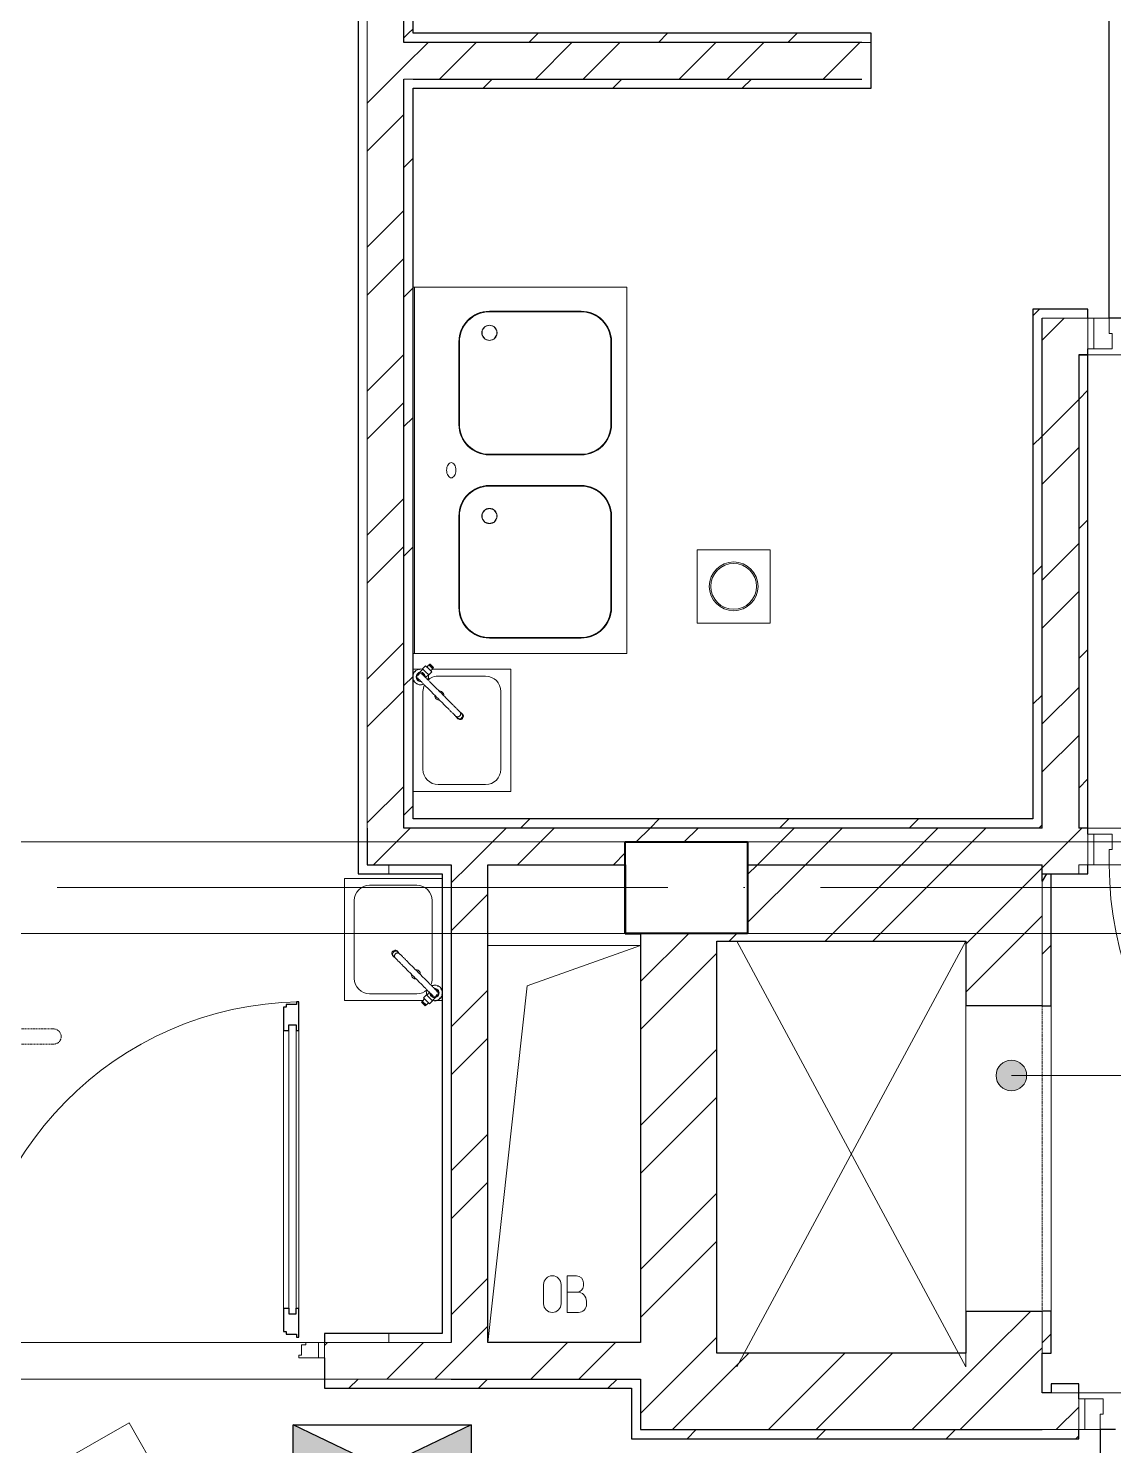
# Model space of a CAD drawing. Header units: millimetres. Extents: x -396912 to 182286, y -43638 to 41610.
# Drawn here: x -7201 to -3646, y 20245 to 24887 of the extents above; entities that cross this region are included whole.
import ezdxf

# ---------------------------------------------------------------- set-up
doc = ezdxf.new("R2010")
doc.units = ezdxf.units.MM
doc.set_wipeout_variables(frame=1)
for name, pattern in [('ADSK_Линия сетки', [25, 20, -2.5, 0, -2.5]), ('ADSK_Невидимые', [5, 3, -2]), ('ADSK_Сверху', [450, 300, -150]), ('Сверху', [3.96875, 2.38125, -1.5875])]:
    doc.linetypes.add(name, pattern=pattern)
for name, color, linetype, lineweight in [('Двери', 252, 'Continuous', 9), ('Линии', 7, 'Continuous', 9), ('Несущие колонны', 252, 'Continuous', 18), ('Обобщенные модели', 252, 'Continuous', 18), ('ОЗДС оборудование', 5, 'Continuous', 30), ('Оси', 252, 'Continuous', 9), ('Отметки', 7, 'Continuous', 9), ('Перекрытие', 252, 'Continuous', 18), ('Сантехника', 252, 'Continuous', 9), ('Стены наружные', 7, 'Continuous', 18), ('Стены штриховка', 7, 'Continuous', 9)]:
    doc.layers.add(name, color=color, linetype=linetype, lineweight=lineweight)
doc.layers.add('Двери открывание', color=7, linetype='Continuous', lineweight=9, true_color=0xc0c0c0)
doc.layers.add('Узлы', color=7, linetype='Continuous')

# ---------------------------------------------------------------- blocks, each defined once
blk = doc.blocks.new('1 этаж')
at = {"layer": 'Отметки', "true_color": 0x636466}
h = blk.add_hatch(color=251, dxfattribs=at)
edge = h.paths.add_edge_path()
edge.add_arc((-9683.2, 20538.8), 50, 0, 360)
at = {"color": 251, "lineweight": 18, "true_color": 0x636466}
for p, q in [((-11397.8, 20964.3), (-10897.8, 20964.3)), ((-11397.8, 20964.3), (-10897.8, 20964.3)), ((-10897.8, 20964.3), (-11269.3, 20833)), ((-11397.8, 19664.3), (-11269.3, 20833)), ((-11108.1, 19882.7), (-11138.1, 19882.7)), ((-11138.1, 19882.7), (-11138.1, 19762.7)), ((-11215.6, 19791.4), (-11215.6, 19854)), ((-11158.2, 19791.4), (-11158.2, 19854)), ((-11104.8, 19829.4), (-11138.1, 19829.4)), ((-11084.8, 19849.4), (-11084.8, 19859.4)), ((-11074.8, 19789.4), (-11074.8, 19799.4)), ((-11138.1, 19762.7), (-11101.4, 19762.7))]:
    blk.add_line(p, q, dxfattribs=at)
for centre, radius, start, end in [((-11186.9, 19854), 28.7, 0, 180), ((-11108.1, 19859.4), 23.3, 0, 90), ((-11104.8, 19849.4), 20, 270, 0), ((-11104.8, 19799.4), 30, 0, 90), ((-11186.9, 19791.4), 28.7, 180, 0), ((-11101.4, 19789.4), 26.7, 270, 0)]:
    blk.add_arc(centre, radius, start, end, dxfattribs=at)
at = {"layer": 'Двери', "color": 251, "lineweight": 30, "true_color": 0x636466}
for p, q in [((-9362.8, 23019.3), (-9362.8, 24129.3)), ((-9312.8, 23019.3), (-9362.8, 23019.3)), ((-12058.8, 20762.3), (-12066.8, 20762.3)), ((-12066.8, 20762.3), (-12066.8, 20686.3)), ((-12024.8, 20771.3), (-12058.8, 20771.3)), ((-12058.8, 20771.3), (-12058.8, 20762.3)), ((-12016.8, 20780.3), (-12024.8, 20780.3)), ((-12024.8, 20780.3), (-12024.8, 20771.3)), ((-12016.8, 20686.3), (-12016.8, 20780.3)), ((-12049.8, 20686.3), (-12049.8, 20704.3)), ((-12049.8, 20704.3), (-12025.8, 20704.3)), ((-12025.8, 20704.3), (-12025.8, 20686.3)), ((-12066.8, 20686.3), (-12049.8, 20686.3)), ((-12025.8, 20686.3), (-12016.8, 20686.3)), ((-12066.8, 19776.3), (-12066.8, 19700.3)), ((-12066.8, 19776.3), (-12049.8, 19776.3)), ((-12049.8, 19776.3), (-12049.8, 19758.3)), ((-12025.8, 19776.3), (-12016.8, 19776.3)), ((-12025.8, 19758.3), (-12025.8, 19776.3)), ((-12016.8, 19682.3), (-12016.8, 19776.3)), ((-12049.8, 19758.3), (-12025.8, 19758.3)), ((-12066.8, 19700.3), (-12058.8, 19700.3)), ((-12058.8, 19700.3), (-12058.8, 19691.3)), ((-12058.8, 19691.3), (-12024.8, 19691.3)), ((-12024.8, 19691.3), (-12024.8, 19682.3)), ((-12024.8, 19682.3), (-12016.8, 19682.3)), ((-9342.8, 19379.3), (-9392.8, 19379.3)), ((-9392.8, 19379.3), (-9392.8, 18269.3))]:
    blk.add_line(p, q, dxfattribs=at)
at = {"layer": 'Двери', "color": 251, "true_color": 0x636466}
for p, q in [((-9432.8, 23019.3), (-9412.8, 23019.3)), ((-9432.8, 22919.3), (-9432.8, 23019.3)), ((-9412.8, 23019.3), (-9362.8, 23019.3)), ((-9412.8, 22919.3), (-9412.8, 23019.3)), ((-9412.8, 23019.3), (-9412.8, 22919.3)), ((-9362.8, 23019.3), (-9362.8, 22969.3)), ((-9362.8, 22969.3), (-9352.8, 22969.3)), ((-9352.8, 22969.3), (-9352.8, 22919.3)), ((-9412.8, 22919.3), (-9432.8, 22919.3)), ((-9352.8, 22919.3), (-9412.8, 22919.3)), ((-9432.8, 21329.3), (-9412.8, 21329.3)), ((-9432.8, 21229.3), (-9432.8, 21329.3)), ((-9412.8, 21229.3), (-9412.8, 21329.3)), ((-9412.8, 21329.3), (-9352.8, 21329.3)), ((-9412.8, 21329.3), (-9412.8, 21229.3)), ((-9352.8, 21329.3), (-9352.8, 21279.3)), ((-9362.8, 21279.3), (-9362.8, 21229.3)), ((-9352.8, 21279.3), (-9362.8, 21279.3)), ((-9412.8, 21229.3), (-9432.8, 21229.3)), ((-9362.8, 21229.3), (-9412.8, 21229.3)), ((-12049.8, 19758.3), (-12049.8, 20704.3)), ((-12049.8, 20704.3), (-12025.8, 20704.3)), ((-12025.8, 20704.3), (-12025.8, 19758.3)), ((-12066.8, 20686.3), (-12066.8, 19776.3)), ((-12016.8, 19776.3), (-12016.8, 20686.3)), ((-12025.8, 19758.3), (-12049.8, 19758.3)), ((-11993.8, 19656.3), (-12007.8, 19656.3)), ((-12007.8, 19656.3), (-12007.8, 19622.3)), ((-11993.8, 19664.3), (-11993.8, 19656.3)), ((-11952.8, 19664.3), (-11993.8, 19664.3)), ((-11932.8, 19664.3), (-11952.8, 19664.3)), ((-11952.8, 19664.3), (-11952.8, 19614.3)), ((-11952.8, 19614.3), (-11952.8, 19664.3)), ((-11932.8, 19614.3), (-11932.8, 19664.3)), ((-12007.8, 19622.3), (-12016.8, 19622.3)), ((-12016.8, 19622.3), (-12016.8, 19614.3)), ((-12016.8, 19614.3), (-11952.8, 19614.3)), ((-11952.8, 19614.3), (-11932.8, 19614.3)), ((-9442.8, 19479.3), (-9462.8, 19479.3)), ((-9462.8, 19479.3), (-9462.8, 19379.3)), ((-9442.8, 19479.3), (-9442.8, 19379.3)), ((-9382.8, 19479.3), (-9442.8, 19479.3)), ((-9442.8, 19379.3), (-9442.8, 19479.3)), ((-9382.8, 19429.3), (-9382.8, 19479.3)), ((-9392.8, 19379.3), (-9392.8, 19429.3)), ((-9392.8, 19429.3), (-9382.8, 19429.3)), ((-9462.8, 19379.3), (-9442.8, 19379.3)), ((-9442.8, 19379.3), (-9392.8, 19379.3))]:
    blk.add_line(p, q, dxfattribs=at)
for centre, start, end in [((-9362.8, 23019.3), 0, 90), ((-8252.8, 21229.3), 180, 270), ((-9392.8, 19379.3), 270, 0)]:
    blk.add_arc(centre, 1110, start, end, dxfattribs=at)
at = {"layer": 'Двери открывание', "color": 251, "true_color": 0x636466}
blk.add_arc((-11998.8, 19682.3), 1098, 90.9393, 180, dxfattribs=at)
at = {"layer": 'Линии', "color": 251, "linetype": 'ADSK_Сверху', "ltscale": 100, "true_color": 0x636466}
for p, q in [((-7752.8, 21304.3), (-28217.8, 21304.3)), ((-7752.8, 21004.3), (-28217.8, 21004.3))]:
    blk.add_line(p, q, dxfattribs=at)
at = {"layer": 'Линии', "color": 251, "lineweight": 18, "ltscale": 100, "true_color": 0x636466}
for p, q in [((-10582.8, 20979.3), (-9832.8, 19584.3)), ((-10582.8, 19584.3), (-9832.8, 20979.3)), ((-9832.8, 20979.3), (-9832.8, 19584.3))]:
    blk.add_line(p, q, dxfattribs=at)
at = {"layer": 'Несущие колонны', "color": 251, "lineweight": 40, "true_color": 0x636466}
for p, q in [((-10947.8, 21304.3), (-10547.8, 21304.3)), ((-10947.8, 21004.3), (-10947.8, 21304.3)), ((-10547.8, 21304.3), (-10547.8, 21004.3)), ((-10947.8, 21229.3), (-10947.8, 21004.3)), ((-10547.8, 21004.3), (-10947.8, 21004.3)), ((-10947.8, 21004.3), (-10897.8, 21004.3))]:
    blk.add_line(p, q, dxfattribs=at)
at = {"layer": 'Несущие колонны', "color": 251, "true_color": 0x636466}
for p, q in [((-10547.8, 21304.3), (-10947.8, 21304.3)), ((-10947.8, 21304.3), (-10947.8, 21229.3)), ((-10547.8, 21229.3), (-10547.8, 21304.3)), ((-10547.8, 21004.3), (-10547.8, 21229.3)), ((-10897.8, 21004.3), (-10647.8, 21004.3)), ((-10647.8, 21004.3), (-10547.8, 21004.3))]:
    blk.add_line(p, q, dxfattribs=at)
at = {"layer": 'Обобщенные модели', "color": 251, "lineweight": 9, "true_color": 0x636466}
for p, q in [((-11416.6, 22963.9), (-11416.6, 22978.6)), ((-11416.2, 22979.5), (-11407.9, 22990.9)), ((-11406.9, 22991.7), (-11392.8, 22996.3)), ((-11392.8, 22996.3), (-11378.7, 22991.7)), ((-11377.7, 22990.9), (-11369.4, 22979.5)), ((-11369, 22978.6), (-11369, 22963.9)), ((-11407.9, 22951.6), (-11416.2, 22963.1)), ((-11392.8, 22946.3), (-11406.9, 22950.9)), ((-11378.7, 22950.9), (-11392.8, 22946.3)), ((-11369.4, 22963.1), (-11377.7, 22951.6)), ((-11416.6, 22363.9), (-11416.6, 22378.6)), ((-11416.2, 22379.5), (-11407.9, 22390.9)), ((-11406.9, 22391.7), (-11392.8, 22396.3)), ((-11392.8, 22396.3), (-11378.7, 22391.7)), ((-11377.7, 22390.9), (-11369.4, 22379.5)), ((-11369, 22378.6), (-11369, 22363.9)), ((-11407.9, 22351.6), (-11416.2, 22363.1)), ((-11392.8, 22346.3), (-11406.9, 22350.9)), ((-11378.7, 22350.9), (-11392.8, 22346.3)), ((-11369.4, 22363.1), (-11377.7, 22351.6))]:
    blk.add_line(p, q, dxfattribs=at)
at = {"layer": 'Обобщенные модели', "color": 251, "linetype": 'ADSK_Невидимые', "true_color": 0x636466}
for p, q in [((-12820.3, 20691.3), (-13434.3, 20691.3)), ((-13434.3, 20641.3), (-12820.3, 20641.3))]:
    blk.add_line(p, q, dxfattribs=at)
at = {"layer": 'Обобщенные модели', "color": 251, "lineweight": 9, "true_color": 0x636466}
for centre, start, end in [((-11617.8, 21844.3), 98.0255, 105), ((-11617.8, 21844.3), 98.0255, 105), ((-11617.8, 21844.3), 98.0255, 105), ((-11617.8, 21844.3), 165, 171.9745), ((-11617.8, 21844.3), 165, 171.9745), ((-11617.8, 21844.3), 165, 171.9745), ((-11617.8, 21844.3), 204.6648, 210), ((-11617.8, 21844.3), 204.6648, 210), ((-11617.8, 21844.3), 204.6648, 210), ((-11617.8, 21844.3), 131.1897, 138.8103), ((-11617.8, 21844.3), 131.1897, 138.8103), ((-11617.8, 21844.3), 131.1897, 138.8103), ((-11617.8, 21844.3), 240, 245.3352), ((-11617.8, 21844.3), 240, 245.3352), ((-11617.8, 21844.3), 240, 245.3352), ((-11617.8, 21844.3), 278.0255, 285), ((-11617.8, 21844.3), 278.0255, 285), ((-11617.8, 21844.3), 278.0255, 285), ((-11617.8, 21844.3), 345, 351.9745), ((-11617.8, 21844.3), 345, 351.9745), ((-11617.8, 21844.3), 345, 351.9745), ((-11572.8, 20809.3), 165, 171.9745), ((-11572.8, 20809.3), 165, 171.9745), ((-11572.8, 20809.3), 165, 171.9745), ((-11572.8, 20809.3), 98.0255, 105), ((-11572.8, 20809.3), 98.0255, 105), ((-11572.8, 20809.3), 98.0255, 105), ((-11572.8, 20809.3), 60, 65.3352), ((-11572.8, 20809.3), 60, 65.3352), ((-11572.8, 20809.3), 60, 65.3352), ((-11572.8, 20809.3), 24.6648, 30), ((-11572.8, 20809.3), 24.6648, 30), ((-11572.8, 20809.3), 24.6648, 30), ((-11572.8, 20809.3), 345, 351.9745), ((-11572.8, 20809.3), 345, 351.9745), ((-11572.8, 20809.3), 345, 351.9745), ((-11572.8, 20809.3), 278.0255, 285), ((-11572.8, 20809.3), 278.0255, 285), ((-11572.8, 20809.3), 278.0255, 285), ((-11572.8, 20809.3), 311.1897, 318.8103), ((-11572.8, 20809.3), 311.1897, 318.8103), ((-11572.8, 20809.3), 311.1897, 318.8103)]:
    blk.add_arc(centre, 25, start, end, dxfattribs=at)
at = {"layer": 'Обобщенные модели', "color": 251, "linetype": 'ADSK_Невидимые', "true_color": 0x636466}
for start, end in [(0, 90), (270, 0)]:
    blk.add_arc((-12820.3, 20666.3), 25, start, end, dxfattribs=at)
at = {"layer": 'Оси', "color": 251, "linetype": 'ADSK_Линия сетки', "ltscale": 100, "true_color": 0x636466}
blk.add_line((-807.8, 21154.3), (-72530.1, 21154.3), dxfattribs=at)
at = {"layer": 'Отметки', "color": 251, "lineweight": 20, "true_color": 0x636466}
blk.add_line((-9683.2, 20538.8), (-8693.7, 20538.8), dxfattribs=at)
at = {"layer": 'Отметки', "color": 251, "true_color": 0x636466}
blk.add_circle((-9683.2, 20538.8), 50, dxfattribs=at)
at = {"layer": 'Перекрытие', "color": 251, "ltscale": 100, "true_color": 0x636466}
blk.add_line((-11397.8, 20964.3), (-10897.8, 20964.3), dxfattribs=at)
at = {"layer": 'Сантехника', "color": 251, "true_color": 0x636466}
for p, q in [((-11642.8, 23121.3), (-11637.8, 23121.3)), ((-10942.8, 23121.3), (-11637.8, 23121.3)), ((-11637.8, 21921.3), (-11637.8, 23121.3)), ((-10942.8, 21921.3), (-10942.8, 23121.3)), ((-11392.8, 23042), (-11092.8, 23042)), ((-11392.8, 23040), (-11092.8, 23040)), ((-11492.8, 22671.3), (-11492.8, 22942)), ((-11490.8, 22671.3), (-11490.8, 22942)), ((-10994.8, 22942), (-10994.8, 22671.3)), ((-10992.8, 22942), (-10992.8, 22671.3)), ((-11092.8, 22573.3), (-11392.8, 22573.3)), ((-11092.8, 22571.3), (-11392.8, 22571.3)), ((-11392.8, 22471.3), (-11092.8, 22471.3)), ((-11392.8, 22469.3), (-11092.8, 22469.3)), ((-11492.8, 22071.3), (-11492.8, 22371.3)), ((-11490.8, 22071.3), (-11490.8, 22371.3)), ((-10994.8, 22371.3), (-10994.8, 22071.3)), ((-10992.8, 22371.3), (-10992.8, 22071.3)), ((-10472.8, 22260.8), (-10712.8, 22260.8)), ((-10712.8, 22260.8), (-10712.8, 22020.8)), ((-10472.8, 22020.8), (-10472.8, 22260.8)), ((-10712.8, 22020.8), (-10472.8, 22020.8)), ((-11092.8, 21973.3), (-11392.8, 21973.3)), ((-11092.8, 21971.3), (-11392.8, 21971.3)), ((-11637.8, 21921.3), (-11642.8, 21921.3)), ((-11637.8, 21921.3), (-10942.8, 21921.3)), ((-11618.3, 21869.3), (-11642.8, 21869.3)), ((-11610.8, 21869.7), (-11623.7, 21856.8)), ((-11601.6, 21880.3), (-11611.5, 21870.4)), ((-11611.5, 21870.4), (-11601.6, 21860.5)), ((-11601.6, 21880.3), (-11591.7, 21870.4)), ((-11590.9, 21883.9), (-11598, 21876.7)), ((-11591.7, 21870.4), (-11581.8, 21860.5)), ((-11590.9, 21883.9), (-11590, 21883)), ((-11590.2, 21883.2), (-11587.9, 21885.5)), ((-11578.9, 21871.9), (-11590.2, 21883.2)), ((-11588.1, 21885.3), (-11587.2, 21886.2)), ((-11576.6, 21874.1), (-11587.9, 21885.5)), ((-11587.2, 21886.2), (-11575.9, 21874.8)), ((-11585.3, 21864.1), (-11578.2, 21871.2)), ((-11322.8, 21869.3), (-11581.8, 21869.3)), ((-11576.6, 21874.1), (-11578.9, 21871.9)), ((-11578.3, 21871.3), (-11578.2, 21871.2)), ((-11575.9, 21874.8), (-11576.8, 21873.9)), ((-11322.8, 21469.3), (-11322.8, 21869.3)), ((-11601.6, 21860.5), (-11591.7, 21850.6)), ((-11601.6, 21842.1), (-11592.4, 21851.3)), ((-11591.7, 21850.6), (-11581.8, 21860.5)), ((-11560.3, 21846.8), (-11405.3, 21846.8)), ((-11610.3, 21541.8), (-11610.3, 21796.8)), ((-11355.3, 21796.8), (-11355.3, 21541.8)), ((-11483.6, 21724.2), (-11489.7, 21730.3)), ((-11503.8, 21716.2), (-11497.7, 21710)), ((-11498.2, 21709.3), (-11496.4, 21707.4)), ((-11481, 21722.9), (-11482.8, 21724.7)), ((-11642.8, 21469.3), (-11322.8, 21469.3)), ((-11405.3, 21491.8), (-11560.3, 21491.8)), ((-11547.8, 21184.3), (-11867.8, 21184.3)), ((-11867.8, 21184.3), (-11867.8, 20784.3)), ((-11785.3, 21161.8), (-11630.3, 21161.8)), ((-11835.3, 20856.8), (-11835.3, 21111.8)), ((-11580.3, 21111.8), (-11580.3, 20856.8)), ((-11692.4, 20944.2), (-11694.2, 20946.1)), ((-11686.8, 20937.4), (-11692.9, 20943.5)), ((-11709.6, 20930.7), (-11707.8, 20928.8)), ((-11707, 20929.4), (-11700.9, 20923.2)), ((-11630.3, 20806.8), (-11785.3, 20806.8)), ((-11598.9, 20802.9), (-11608.8, 20793)), ((-11589, 20793), (-11598.9, 20802.9)), ((-11589, 20811.5), (-11598.2, 20802.2)), ((-11579.8, 20783.8), (-11566.9, 20796.7)), ((-11867.8, 20784.3), (-11608.8, 20784.3)), ((-11614.7, 20778.7), (-11613.8, 20779.6)), ((-11603.4, 20767.4), (-11614.7, 20778.7)), ((-11614, 20779.4), (-11611.7, 20781.7)), ((-11614, 20779.4), (-11602.7, 20768.1)), ((-11605.3, 20789.5), (-11612.4, 20782.3)), ((-11611.6, 20781.5), (-11612.4, 20782.3)), ((-11611.7, 20781.7), (-11600.4, 20770.3)), ((-11598.9, 20783.1), (-11608.8, 20793)), ((-11602.5, 20768.3), (-11603.4, 20767.4)), ((-11600.4, 20770.3), (-11602.7, 20768.1)), ((-11599.7, 20769.7), (-11600.6, 20770.5)), ((-11599.7, 20769.7), (-11592.6, 20776.8)), ((-11589, 20773.2), (-11598.9, 20783.1)), ((-11579.1, 20783.1), (-11589, 20793)), ((-11589, 20773.2), (-11579.1, 20783.1)), ((-11572.3, 20784.3), (-11547.8, 20784.3))]:
    blk.add_line(p, q, dxfattribs=at)
at = {"layer": 'Сантехника', "color": 251, "true_color": 0x636466, "flags": 128}
for points in [[(-11517.8, 22496.3), (-11520.7, 22496.7), (-11523.5, 22498.2), (-11526.1, 22500.5), (-11528.4, 22503.6), (-11530.3, 22507.4), (-11531.7, 22511.7), (-11532.5, 22516.4), (-11532.8, 22521.3), (-11532.5, 22526.1), (-11531.7, 22530.8), (-11530.3, 22535.2), (-11528.4, 22538.9), (-11526.1, 22542.1), (-11523.5, 22544.4), (-11520.7, 22545.8), (-11517.8, 22546.3)], [(-11517.8, 22546.3), (-11514.9, 22545.8), (-11512.1, 22544.4), (-11509.5, 22542.1), (-11507.2, 22538.9), (-11505.3, 22535.2), (-11503.9, 22530.8), (-11503.1, 22526.1), (-11502.8, 22521.3), (-11503.1, 22516.4), (-11503.9, 22511.7), (-11505.3, 22507.4), (-11507.2, 22503.6), (-11509.5, 22500.5), (-11512.1, 22498.2), (-11514.9, 22496.7), (-11517.8, 22496.3)], [(-11624.9, 21837.2), (-11624.8, 21837.1), (-11624.7, 21837), (-11624.4, 21836.8), (-11624.1, 21836.4), (-11623.7, 21836), (-11623.1, 21835.5), (-11622.5, 21834.8), (-11621.8, 21834.1), (-11621, 21833.3), (-11620.1, 21832.4), (-11619.1, 21831.4), (-11618, 21830.3), (-11616.8, 21829.2), (-11615.6, 21827.9), (-11614.2, 21826.6), (-11612.8, 21825.1), (-11611.3, 21823.7), (-11609.8, 21822.1), (-11608.1, 21820.4), (-11606.4, 21818.7), (-11604.6, 21817), (-11602.8, 21815.1), (-11600.9, 21813.2), (-11598.9, 21811.2), (-11596.9, 21809.2), (-11594.8, 21807.1), (-11592.7, 21805), (-11590.5, 21802.8), (-11588.3, 21800.6), (-11586.1, 21798.4), (-11583.8, 21796.1), (-11581.4, 21793.8), (-11579.1, 21791.4), (-11576.7, 21789.1), (-11574.3, 21786.7), (-11571.9, 21784.3), (-11569.5, 21781.8), (-11567.1, 21779.4), (-11564.6, 21777), (-11562.2, 21774.5), (-11559.8, 21772.1), (-11557.4, 21769.7), (-11554.9, 21767.3), (-11552.5, 21764.9), (-11550.2, 21762.5), (-11547.8, 21760.1), (-11545.5, 21757.8), (-11543.2, 21755.5), (-11540.9, 21753.2), (-11538.7, 21751), (-11536.5, 21748.8), (-11534.3, 21746.6), (-11532.2, 21744.5), (-11530.2, 21742.5), (-11528.2, 21740.5), (-11526.2, 21738.5), (-11524.3, 21736.7), (-11522.5, 21734.9), (-11520.8, 21733.1), (-11519.1, 21731.4), (-11517.5, 21729.8), (-11516, 21728.3), (-11514.5, 21726.8), (-11513.1, 21725.4), (-11511.8, 21724.1), (-11510.6, 21722.9), (-11509.5, 21721.8), (-11508.4, 21720.8), (-11507.5, 21719.8), (-11506.6, 21719), (-11505.9, 21718.2), (-11505.2, 21717.5), (-11504.6, 21716.9), (-11504.1, 21716.4), (-11503.8, 21716.2)], [(-11489.7, 21730.3), (-11490.1, 21730.7), (-11490.6, 21731.2), (-11491.3, 21731.9), (-11492, 21732.6), (-11492.8, 21733.4), (-11493.7, 21734.3), (-11494.6, 21735.2), (-11495.7, 21736.3), (-11496.9, 21737.5), (-11498.1, 21738.7), (-11499.4, 21740), (-11500.8, 21741.4), (-11502.3, 21742.9), (-11503.9, 21744.5), (-11505.5, 21746.1), (-11507.2, 21747.8), (-11509, 21749.6), (-11510.8, 21751.4), (-11512.7, 21753.3), (-11514.7, 21755.3), (-11516.7, 21757.3), (-11518.8, 21759.4), (-11520.9, 21761.5), (-11523, 21763.7), (-11525.2, 21765.9), (-11527.5, 21768.1), (-11529.8, 21770.4), (-11532.1, 21772.7), (-11534.4, 21775), (-11536.8, 21777.4), (-11539.2, 21779.8), (-11541.6, 21782.2), (-11544, 21784.6), (-11546.4, 21787.1), (-11548.9, 21789.5), (-11551.3, 21791.9), (-11553.7, 21794.4), (-11556.2, 21796.8), (-11558.6, 21799.2), (-11561, 21801.6), (-11563.4, 21804), (-11565.7, 21806.3), (-11568.1, 21808.7), (-11570.4, 21811), (-11572.7, 21813.3), (-11574.9, 21815.5), (-11577.1, 21817.7), (-11579.3, 21819.9), (-11581.4, 21822), (-11583.4, 21824), (-11585.4, 21826), (-11587.4, 21828), (-11589.3, 21829.9), (-11591.1, 21831.7), (-11592.8, 21833.5), (-11594.5, 21835.1), (-11596.1, 21836.8), (-11597.7, 21838.3), (-11599.2, 21839.8), (-11600.5, 21841.2), (-11601.9, 21842.5), (-11603.1, 21843.7), (-11604.2, 21844.8), (-11605.3, 21845.9), (-11606.2, 21846.8), (-11607.1, 21847.7), (-11607.9, 21848.5), (-11608.6, 21849.2), (-11609.2, 21849.8), (-11609.7, 21850.3), (-11610.1, 21850.7), (-11610.4, 21851), (-11610.6, 21851.2), (-11610.7, 21851.3), (-11610.7, 21851.3)], [(-11565.7, 20816.3), (-11565.8, 20816.4), (-11565.9, 20816.5), (-11566.2, 20816.8), (-11566.5, 20817.1), (-11566.9, 20817.6), (-11567.5, 20818.1), (-11568.1, 20818.7), (-11568.8, 20819.4), (-11569.6, 20820.2), (-11570.5, 20821.1), (-11571.5, 20822.1), (-11572.6, 20823.2), (-11573.8, 20824.4), (-11575, 20825.6), (-11576.4, 20827), (-11577.8, 20828.4), (-11579.3, 20829.9), (-11580.8, 20831.5), (-11582.5, 20833.1), (-11584.2, 20834.8), (-11586, 20836.6), (-11587.8, 20838.4), (-11589.7, 20840.3), (-11591.7, 20842.3), (-11593.7, 20844.3), (-11595.8, 20846.4), (-11597.9, 20848.5), (-11600.1, 20850.7), (-11602.3, 20852.9), (-11604.6, 20855.2), (-11606.8, 20857.4), (-11609.2, 20859.8), (-11611.5, 20862.1), (-11613.9, 20864.5), (-11616.3, 20866.9), (-11618.7, 20869.3), (-11621.1, 20871.7), (-11623.5, 20874.1), (-11626, 20876.6), (-11628.4, 20879), (-11630.8, 20881.4), (-11633.2, 20883.9), (-11635.7, 20886.3), (-11638.1, 20888.7), (-11640.4, 20891.1), (-11642.8, 20893.4), (-11645.1, 20895.7), (-11647.4, 20898.1), (-11649.7, 20900.3), (-11651.9, 20902.6), (-11654.1, 20904.8), (-11656.3, 20906.9), (-11658.4, 20909), (-11660.4, 20911.1), (-11662.4, 20913.1), (-11664.4, 20915), (-11666.3, 20916.9), (-11668.1, 20918.7), (-11669.8, 20920.4), (-11671.5, 20922.1), (-11673.1, 20923.7), (-11674.6, 20925.3), (-11676.1, 20926.7), (-11677.5, 20928.1), (-11678.8, 20929.4), (-11680, 20930.6), (-11681.1, 20931.7), (-11682.2, 20932.8), (-11683.1, 20933.7), (-11684, 20934.6), (-11684.7, 20935.4), (-11685.4, 20936), (-11686, 20936.6), (-11686.5, 20937.1), (-11686.8, 20937.4)], [(-11700.9, 20923.2), (-11700.5, 20922.8), (-11700, 20922.3), (-11699.4, 20921.7), (-11698.6, 20921), (-11697.8, 20920.2), (-11697, 20919.3), (-11696, 20918.3), (-11694.9, 20917.2), (-11693.7, 20916.1), (-11692.5, 20914.8), (-11691.2, 20913.5), (-11689.8, 20912.1), (-11688.3, 20910.6), (-11686.7, 20909.1), (-11685.1, 20907.4), (-11683.4, 20905.7), (-11681.6, 20903.9), (-11679.8, 20902.1), (-11677.9, 20900.2), (-11675.9, 20898.3), (-11673.9, 20896.2), (-11671.8, 20894.2), (-11669.7, 20892.1), (-11667.6, 20889.9), (-11665.4, 20887.7), (-11663.1, 20885.4), (-11660.8, 20883.2), (-11658.5, 20880.8), (-11656.2, 20878.5), (-11653.8, 20876.1), (-11651.4, 20873.7), (-11649, 20871.3), (-11646.6, 20868.9), (-11644.2, 20866.5), (-11641.7, 20864.1), (-11639.3, 20861.6), (-11636.9, 20859.2), (-11634.4, 20856.8), (-11632, 20854.3), (-11629.6, 20851.9), (-11627.2, 20849.6), (-11624.9, 20847.2), (-11622.5, 20844.9), (-11620.2, 20842.5), (-11617.9, 20840.3), (-11615.7, 20838), (-11613.5, 20835.8), (-11611.3, 20833.7), (-11609.2, 20831.6), (-11607.2, 20829.5), (-11605.2, 20827.5), (-11603.2, 20825.6), (-11601.3, 20823.7), (-11599.5, 20821.8), (-11597.8, 20820.1), (-11596.1, 20818.4), (-11594.5, 20816.8), (-11592.9, 20815.2), (-11591.4, 20813.8), (-11590.1, 20812.4), (-11588.7, 20811.1), (-11587.5, 20809.8), (-11586.4, 20808.7), (-11585.3, 20807.7), (-11584.4, 20806.7), (-11583.5, 20805.8), (-11582.7, 20805), (-11582, 20804.4), (-11581.4, 20803.8), (-11580.9, 20803.3), (-11580.5, 20802.9), (-11580.2, 20802.5), (-11580, 20802.3), (-11579.9, 20802.2), (-11579.9, 20802.2)]]:
    blk.add_lwpolyline(points, dxfattribs=at)
at = {"layer": 'Сантехника', "color": 251, "true_color": 0x636466}
for centre, radius, start, end in [((-11392.8, 22942), 100, 90, 180), ((-11392.8, 22942), 98, 90, 180), ((-11092.8, 22942), 100, 0, 90), ((-11092.8, 22942), 98, 0, 90), ((-11392.8, 22971.3), 25, 90, 270), ((-11392.8, 22971.3), 25, 270, 90), ((-11392.8, 22671.3), 100, 180, 270), ((-11392.8, 22671.3), 98, 180, 270), ((-11092.8, 22671.3), 100, 270, 0), ((-11092.8, 22671.3), 98, 270, 0), ((-11392.8, 22371.3), 100, 90, 180), ((-11392.8, 22371.3), 98, 90, 180), ((-11092.8, 22371.3), 100, 0, 90), ((-11092.8, 22371.3), 98, 0, 90), ((-11392.8, 22371.3), 25, 90, 270), ((-11392.8, 22371.3), 25, 270, 90), ((-10592.8, 22140.8), 80, 0, 180), ((-10592.8, 22140.8), 75, 0, 180), ((-10592.8, 22140.8), 75, 109.9712, 115.0288), ((-10592.8, 22140.8), 75, 64.9712, 70.0288), ((-10592.8, 22140.8), 75, 154.9712, 160.0288), ((-10592.8, 22140.8), 75, 19.9712, 25.0288), ((-10592.8, 22140.8), 80, 180, 0), ((-10592.8, 22140.8), 75, 180, 0), ((-10592.8, 22140.8), 75, 199.9712, 205.0288), ((-10592.8, 22140.8), 75, 334.9712, 340.0288), ((-11392.8, 22071.3), 100, 180, 270), ((-11392.8, 22071.3), 98, 180, 270), ((-11092.8, 22071.3), 100, 270, 0), ((-11092.8, 22071.3), 98, 270, 0), ((-10592.8, 22140.8), 75, 244.9712, 250.0288), ((-10592.8, 22140.8), 75, 289.9712, 295.0288), ((-11617.8, 21844.3), 26, 75.6234, 178.713), ((-11617.8, 21844.3), 26, 192.5447, 225), ((-11617.8, 21844.3), 26, 225, 291.9173), ((-11617.8, 21844.3), 15, 45, 225), ((-11617.8, 21844.3), 12.5, 45, 225), ((-11617.8, 21844.3), 15, 225, 270), ((-11617.8, 21844.3), 10, 195, 236.4804), ((-11617.8, 21844.3), 12.5, 225, 257.0717), ((-11617.8, 21844.3), 10, 135, 150), ((-11617.8, 21844.3), 10, 120, 135), ((-11617.8, 21844.3), 10, 33.5196, 75), ((-11560.3, 21796.8), 50, 154.8556, 180), ((-11617.8, 21844.3), 12.5, 12.9283, 45), ((-11617.8, 21844.3), 15, 0, 45), ((-11617.8, 21844.3), 26, 338.0827, 14.3766), ((-11560.3, 21796.8), 50, 120.0023, 131.8058), ((-11560.3, 21796.8), 50, 90, 120), ((-11405.3, 21796.8), 50, 0, 90), ((-11556.9, 21783.4), 15, 172.6148, 180), ((-11556.9, 21783.4), 15, 180, 277.7177), ((-11556.9, 21783.4), 15, 0, 97.3859), ((-11556.9, 21783.4), 15, 352.2804, 0), ((-11560.3, 21541.8), 50, 180, 270), ((-11405.3, 21541.8), 50, 270, 0), ((-11785.3, 21111.8), 50, 90, 180), ((-11630.3, 21111.8), 50, 0, 90), ((-11785.3, 20856.8), 50, 180, 270), ((-11633.7, 20870.2), 15, 172.2804, 180), ((-11633.7, 20870.2), 15, 180, 277.3859), ((-11633.7, 20870.2), 15, 0, 97.7177), ((-11633.7, 20870.2), 15, 352.6148, 0), ((-11630.3, 20856.8), 50, 334.8556, 0), ((-11630.3, 20856.8), 50, 270, 311.8058), ((-11572.8, 20809.3), 26, 158.3348, 194.3766), ((-11572.8, 20809.3), 15, 180, 225), ((-11572.8, 20809.3), 12.5, 192.9283, 225), ((-11572.8, 20809.3), 15, 225, 45), ((-11572.8, 20809.3), 26, 45, 111.9173), ((-11572.8, 20809.3), 12.5, 225, 45), ((-11572.8, 20809.3), 10, 213.5196, 255), ((-11572.8, 20809.3), 26, 255.6234, 358.713), ((-11572.8, 20809.3), 15, 45, 90), ((-11572.8, 20809.3), 12.5, 45, 77.0717), ((-11572.8, 20809.3), 10, 300, 315), ((-11572.8, 20809.3), 10, 15, 56.4804), ((-11572.8, 20809.3), 10, 315, 330), ((-11572.8, 20809.3), 26, 12.5447, 45)]:
    blk.add_arc(centre, radius, start, end, dxfattribs=at)
for centre, major_axis, start_param, end_param in [((-11490.5, 21717), (7.7, 7.7), 5.513272, 6.680258), ((-11490.6, 21717.1), (7.07, 7.07), 5.517864, 6.477608), ((-11488.7, 21715.2), (7.7, 7.7), 4.712389, 6.673869), ((-11490.5, 21717), (7.7, 7.7), 2.744374, 3.91149), ((-11490.6, 21717.1), (7.07, 7.07), 2.94697, 3.906913), ((-11488.7, 21715.2), (7.7, 7.7), 2.750806, 4.712389), ((-11490.6, 21717.1), (7.07, 7.07), 3.926991, 4.45059), ((-11490.6, 21717.1), (7.07, 7.07), 4.470667, 4.712389), ((-11490.5, 21717), (7.7, 7.7), 4.449578, 4.712389), ((-11490.6, 21717.1), (7.07, 7.07), 4.712389, 4.954111), ((-11490.5, 21717), (7.7, 7.7), 4.712389, 4.975198), ((-11490.6, 21717.1), (7.07, 7.07), 4.974188, 5.497787), ((-11701.9, 20938.4), (-7.7, -7.7), 4.712389, 6.673869), ((-11700.1, 20936.5), (-7.7, -7.7), 5.513272, 6.680258), ((-11700, 20936.4), (-7.07, -7.07), 4.974188, 5.497787), ((-11700, 20936.4), (-7.07, -7.07), 5.517864, 6.477608), ((-11701.9, 20938.4), (-7.7, -7.7), 2.750806, 4.712389), ((-11700.1, 20936.5), (-7.7, -7.7), 4.712389, 4.975198), ((-11700, 20936.4), (-7.07, -7.07), 4.712389, 4.954111), ((-11700.1, 20936.5), (-7.7, -7.7), 4.449578, 4.712389), ((-11700, 20936.4), (-7.07, -7.07), 4.470667, 4.712389), ((-11700, 20936.4), (-7.07, -7.07), 3.926991, 4.45059), ((-11700.1, 20936.5), (-7.7, -7.7), 2.744374, 3.91149), ((-11700, 20936.4), (-7.07, -7.07), 2.94697, 3.906913)]:
    blk.add_ellipse(centre, major_axis=major_axis, ratio=0.971547, start_param=start_param, end_param=end_param, dxfattribs=at)
for points, knots in [([(-11489.8, 21716.3), (-11489, 21717.1), (-11487.6, 21719), (-11486.7, 21722.5), (-11487, 21725.9), (-11488.4, 21729.1), (-11490.5, 21731.2), (-11492, 21732), (-11492.5, 21732.2)], [-1, -1, -1, -1, -0.8888889, -0.7777778, -0.6666667, -0.5555556, -0.4444444, -0.3898544, -0.3898544, -0.3898544, -0.3898544]), ([(-11505.8, 21718.9), (-11505.5, 21718.4), (-11504.7, 21716.9), (-11502.6, 21714.9), (-11499.5, 21713.4), (-11496, 21713.2), (-11492.6, 21714.1), (-11490.7, 21715.5), (-11489.8, 21716.3)], [-0.6102501, -0.6102501, -0.6102501, -0.6102501, -0.5555556, -0.4444444, -0.3333333, -0.2222222, -0.1111111, 0, 0, 0, 0]), ([(-11700.8, 20937.2), (-11701.6, 20936.4), (-11703, 20934.5), (-11703.9, 20931.1), (-11703.6, 20927.6), (-11702.2, 20924.4), (-11700.1, 20922.4), (-11698.6, 20921.5), (-11698.1, 20921.3)], [-1, -1, -1, -1, -0.8888889, -0.7777778, -0.6666667, -0.5555556, -0.4444444, -0.3898544, -0.3898544, -0.3898544, -0.3898544]), ([(-11684.8, 20934.6), (-11685.1, 20935.1), (-11685.9, 20936.6), (-11688, 20938.6), (-11691.1, 20940.1), (-11694.6, 20940.4), (-11698, 20939.4), (-11700, 20938.1), (-11700.8, 20937.2)], [-0.6102501, -0.6102501, -0.6102501, -0.6102501, -0.5555556, -0.4444444, -0.3333333, -0.2222222, -0.1111111, 0, 0, 0, 0])]:
    blk.add_open_spline(points, degree=3, knots=knots, dxfattribs=at)
at = {"layer": 'Стены наружные', "color": 251, "lineweight": 30, "true_color": 0x636466}
for p, q in [((-11822.8, 25572.3), (-11822.8, 21199.3)), ((-11672.8, 23922.3), (-11672.8, 25422.3)), ((-11642.8, 23952.3), (-11642.8, 25392.3)), ((-10172.8, 23922.3), (-11672.8, 23922.3)), ((-10142.8, 23952.3), (-11642.8, 23952.3)), ((-10142.8, 23772.3), (-10142.8, 23952.3)), ((-11672.8, 21349.3), (-11672.8, 23802.3)), ((-11642.8, 23802.3), (-10172.8, 23802.3)), ((-11642.8, 21379.3), (-11642.8, 23772.3)), ((-11642.8, 23772.3), (-10142.8, 23772.3)), ((-9432.8, 23049.3), (-9612.8, 23049.3)), ((-9612.8, 23049.3), (-9612.8, 21379.3)), ((-9432.8, 23019.3), (-9432.8, 23049.3)), ((-9582.8, 21349.3), (-9582.8, 23019.3)), ((-9462.8, 22899.3), (-9432.8, 22899.3)), ((-9462.8, 22899.3), (-9462.8, 21349.3)), ((-9432.8, 22899.3), (-9462.8, 22899.3)), ((-9432.8, 22899.3), (-9432.8, 22919.3)), ((-9432.8, 21329.3), (-9432.8, 22899.3)), ((-9612.8, 21379.3), (-11642.8, 21379.3)), ((-11792.8, 21349.3), (-11792.8, 21229.3)), ((-9582.8, 21349.3), (-11672.8, 21349.3)), ((-9432.8, 21349.3), (-9462.8, 21349.3)), ((-11792.8, 21229.3), (-11517.8, 21229.3)), ((-11517.8, 21229.3), (-11517.8, 19664.3)), ((-11397.8, 19664.3), (-11397.8, 21229.3)), ((-11397.8, 21229.3), (-10947.8, 21229.3)), ((-10547.8, 21229.3), (-9582.8, 21229.3)), ((-9582.8, 21175.7), (-9582.8, 21229.3)), ((-9432.8, 21199.3), (-9432.8, 21229.3)), ((-11822.8, 21199.3), (-11547.8, 21199.3)), ((-11547.8, 21199.3), (-11547.8, 19694.3)), ((-9582.8, 21199.3), (-9432.8, 21199.3)), ((-9567.8, 21199.3), (-9582.8, 21175.7)), ((-9552.8, 20767.1), (-9552.8, 21199.3)), ((-10897.8, 21004.3), (-10897.8, 19664.3)), ((-10647.8, 20979.3), (-9832.8, 20979.3)), ((-10647.8, 19629.3), (-10647.8, 20979.3)), ((-9832.8, 20979.3), (-9832.8, 20767.1)), ((-9582.8, 20767.1), (-9552.8, 20767.1)), ((-9832.8, 19767.1), (-9832.8, 19629.3)), ((-9552.8, 19767.1), (-9582.8, 19767.1)), ((-9552.8, 19629.3), (-9552.8, 19767.1)), ((-11547.8, 19694.3), (-11932.8, 19694.3)), ((-11932.8, 19694.3), (-11932.8, 19664.3)), ((-10897.8, 19664.3), (-11397.8, 19664.3)), ((-11932.8, 19614.3), (-11932.8, 19514.3)), ((-9832.8, 19629.3), (-10647.8, 19629.3)), ((-9582.8, 19499.3), (-9582.8, 19629.3)), ((-9582.8, 19629.3), (-9552.8, 19629.3)), ((-11517.8, 19544.3), (-10897.8, 19544.3)), ((-10897.8, 19544.3), (-10897.8, 19379.3)), ((-11932.8, 19514.3), (-10927.8, 19514.3)), ((-10927.8, 19514.3), (-10927.8, 19349.3)), ((-9552.8, 19499.3), (-9582.8, 19499.3)), ((-9462.8, 19529.3), (-9552.8, 19529.3)), ((-9552.8, 19529.3), (-9552.8, 19499.3)), ((-9462.8, 19479.3), (-9462.8, 19529.3)), ((-10897.8, 19379.3), (-9582.8, 19379.3)), ((-9462.8, 19349.3), (-9462.8, 19379.3)), ((-10927.8, 19349.3), (-9462.8, 19349.3))]:
    blk.add_line(p, q, dxfattribs=at)
at = {"layer": 'Стены наружные', "color": 251, "linetype": 'Continuous', "lineweight": 9, "true_color": 0x636466}
for p, q in [((-11657.7, 23952.3), (-11642.8, 23967.1)), ((-11672.8, 23937.1), (-11657.7, 23952.3)), ((-11672.8, 23843.3), (-11593.8, 23922.3)), ((-11556.6, 23802.3), (-11436.6, 23922.3)), ((-11263.4, 23922.3), (-11233.4, 23952.3)), ((-11242.3, 23802.3), (-11122.3, 23922.3)), ((-11085.2, 23802.3), (-10965.2, 23922.3)), ((-10839.1, 23922.3), (-10809.1, 23952.3)), ((-10770.9, 23802.3), (-10650.9, 23922.3)), ((-10613.7, 23802.3), (-10493.7, 23922.3)), ((-10414.9, 23922.3), (-10384.9, 23952.3)), ((-10299.4, 23802.3), (-10179.4, 23922.3)), ((-11792.8, 23723.3), (-11672.8, 23843.3)), ((-11413.4, 23772.3), (-11383.4, 23802.3)), ((-10989.1, 23772.3), (-10959.1, 23802.3)), ((-10564.9, 23772.3), (-10534.9, 23802.3)), ((-11792.8, 23566.1), (-11672.8, 23686.1)), ((-11672.8, 23512.9), (-11642.8, 23542.9)), ((-11792.8, 23251.8), (-11672.8, 23371.8)), ((-11792.8, 23094.6), (-11672.8, 23214.6)), ((-11672.8, 23088.6), (-11642.8, 23118.6)), ((-9612.8, 23027.3), (-9590.8, 23049.3)), ((-9582.8, 22947.3), (-9510.9, 23019.3)), ((-11792.8, 22780.3), (-11672.8, 22900.3)), ((-9582.8, 22633), (-9462.8, 22753)), ((-9462.8, 22753), (-9432.8, 22783)), ((-11792.8, 22623.2), (-11672.8, 22743.2)), ((-11672.8, 22664.3), (-11642.8, 22694.3)), ((-9612.8, 22603), (-9582.8, 22633)), ((-9582.8, 22475.9), (-9462.8, 22595.9)), ((-11792.8, 22308.9), (-11672.8, 22428.9)), ((-9462.8, 22328.8), (-9432.8, 22358.8)), ((-11792.8, 22151.7), (-11672.8, 22271.7)), ((-11672.8, 22240.1), (-11642.8, 22270.1)), ((-9582.8, 22161.6), (-9462.8, 22281.6)), ((-9612.8, 22178.8), (-9582.8, 22208.8)), ((-9582.8, 22004.4), (-9462.8, 22124.4)), ((-11792.8, 21837.4), (-11672.8, 21957.4)), ((-9462.8, 21904.5), (-9432.8, 21934.5)), ((-11672.8, 21815.8), (-11642.8, 21845.8)), ((-11792.8, 21680.3), (-11672.8, 21800.3)), ((-9612.8, 21754.5), (-9582.8, 21784.5)), ((-9582.8, 21690.1), (-9462.8, 21810.1)), ((-9582.8, 21532.9), (-9462.8, 21652.9)), ((-9462.8, 21480.2), (-9432.8, 21510.2)), ((-11792.8, 21365.9), (-11672.8, 21485.9)), ((-11672.8, 21391.6), (-11642.8, 21421.6)), ((-11290.8, 21349.3), (-11260.8, 21379.3)), ((-10866.6, 21349.3), (-10836.6, 21379.3)), ((-10442.3, 21349.3), (-10412.3, 21379.3)), ((-10018, 21349.3), (-9988, 21379.3)), ((-9593.8, 21349.3), (-9582.8, 21360.2)), ((-11772.3, 21229.3), (-11652.3, 21349.3)), ((-11458, 21229.3), (-11338, 21349.3)), ((-11300.9, 21229.3), (-11180.9, 21349.3)), ((-10911.6, 21304.3), (-10866.6, 21349.3)), ((-10754.4, 21304.3), (-10709.4, 21349.3)), ((-10515.1, 21229.3), (-10395.1, 21349.3)), ((-10357.9, 21229.3), (-10237.9, 21349.3)), ((-10043.6, 21229.3), (-9923.6, 21349.3)), ((-9886.5, 21229.3), (-9766.5, 21349.3)), ((-9582.8, 21218.6), (-9462.8, 21338.6)), ((-9462.8, 21338.6), (-9452.2, 21349.3)), ((-10986.6, 21229.3), (-10947.8, 21268)), ((-11721.8, 21199.3), (-11721.8, 21229.3)), ((-11517.8, 21169.5), (-11458, 21229.3)), ((-10547.8, 21196.6), (-10515.1, 21229.3)), ((-10547.8, 21039.4), (-10357.9, 21229.3)), ((-10293.6, 20979.3), (-10043.6, 21229.3)), ((-10136.5, 20979.3), (-9886.5, 21229.3)), ((-9832.8, 20968.6), (-9582.8, 21218.6)), ((-11517.8, 21012.3), (-11397.8, 21132.3)), ((-9832.8, 20811.5), (-9582.8, 21061.5)), ((-10897.8, 20846.6), (-10740.1, 21004.3)), ((-10607.9, 20979.3), (-10582.9, 21004.3)), ((-10897.8, 20689.4), (-10647.8, 20939.4)), ((-9582.8, 20936), (-9552.8, 20966)), ((-11517.8, 20698), (-11397.8, 20818)), ((-11517.8, 20540.9), (-11397.8, 20660.9)), ((-10897.8, 20375.1), (-10647.8, 20625.1)), ((-10897.8, 20217.9), (-10647.8, 20467.9)), ((-11517.8, 20226.6), (-11397.8, 20346.6)), ((-11517.8, 20069.4), (-11397.8, 20189.4)), ((-10897.8, 19903.6), (-10647.8, 20153.6)), ((-10897.8, 19746.5), (-10647.8, 19996.5)), ((-11517.8, 19755.1), (-11397.8, 19875.1)), ((-9757.8, 19629.3), (-9619.9, 19767.1)), ((-11721.8, 19664.3), (-11721.8, 19694.3)), ((-11517.8, 19597.9), (-11397.8, 19717.9)), ((-9582.8, 19663.2), (-9552.8, 19693.2)), ((-11932.8, 19654.4), (-11922.9, 19664.3)), ((-11728.6, 19544.3), (-11608.6, 19664.3)), ((-11257.2, 19544.3), (-11137.2, 19664.3)), ((-11100, 19544.3), (-10980, 19664.3)), ((-10700.7, 19629.3), (-10647.8, 19682.2)), ((-9600.6, 19629.3), (-9582.8, 19647.1)), ((-11571.5, 19544.3), (-11517.9, 19597.8)), ((-10897.8, 19432.2), (-10700.7, 19629.3)), ((-10793.6, 19379.3), (-10543.6, 19629.3)), ((-10479.2, 19379.3), (-10229.2, 19629.3)), ((-10322.1, 19379.3), (-10072.1, 19629.3)), ((-10007.8, 19379.3), (-9757.8, 19629.3)), ((-9850.6, 19379.3), (-9600.6, 19629.3)), ((-11853, 19514.3), (-11823, 19544.3)), ((-11428.8, 19514.3), (-11398.8, 19544.3)), ((-11004.5, 19514.3), (-10974.5, 19544.3)), ((-9536.3, 19379.3), (-9462.8, 19452.8)), ((-10745.2, 19349.3), (-10715.2, 19379.3)), ((-10321, 19349.3), (-10291, 19379.3)), ((-9896.7, 19349.3), (-9866.7, 19379.3)), ((-9472.4, 19349.3), (-9462.8, 19358.9))]:
    blk.add_line(p, q, dxfattribs=at)
at = {"layer": 'Стены наружные', "color": 251, "true_color": 0x636466}
for p, q in [((-8182.8, 22899.3), (-9432.8, 22899.3)), ((-9432.8, 21349.3), (-8182.8, 21349.3)), ((-10947.8, 21229.3), (-10947.8, 21304.3)), ((-10947.8, 21304.3), (-10547.8, 21304.3)), ((-10547.8, 21304.3), (-10547.8, 21004.3)), ((-8302.8, 21229.3), (-9362.8, 21229.3)), ((-10547.8, 21004.3), (-10897.8, 21004.3)), ((-9552.8, 20767.1), (-9552.8, 19767.1)), ((-13101.8, 19664.3), (-11993.8, 19664.3)), ((-11932.8, 19544.3), (-13162.8, 19544.3)), ((-9462.8, 19499.3), (-8212.8, 19499.3))]:
    blk.add_line(p, q, dxfattribs=at)
at = {"layer": 'Стены штриховка', "color": 251, "true_color": 0x636466}
for p, q in [((-11792.8, 25542.3), (-11792.8, 21349.3)), ((-10172.8, 23922.3), (-10142.8, 23922.3)), ((-11642.8, 23802.3), (-11672.8, 23802.3)), ((-9432.8, 23019.3), (-9582.8, 23019.3)), ((-9582.8, 23019.3), (-9432.8, 23019.3)), ((-9462.8, 21229.3), (-9432.8, 21229.3)), ((-9462.8, 21199.3), (-9462.8, 21229.3)), ((-9582.8, 20767.1), (-9582.8, 21175.7)), ((-9582.8, 19629.3), (-9582.8, 19767.1)), ((-11517.8, 19664.3), (-11932.8, 19664.3)), ((-11932.8, 19544.3), (-11517.8, 19544.3)), ((-9462.8, 19499.3), (-9552.8, 19499.3)), ((-9582.8, 19379.3), (-9462.8, 19379.3))]:
    blk.add_line(p, q, dxfattribs=at)
at = {"layer": 'Узлы', "color": 251, "lineweight": 30, "true_color": 0x636466}
for p, q in [((-9582.8, 20767.1), (-9832.8, 20767.1)), ((-9832.8, 19767.1), (-9582.8, 19767.1))]:
    blk.add_line(p, q, dxfattribs=at)
at = {"layer": 'Узлы', "color": 251, "linetype": 'Сверху', "lineweight": 9, "true_color": 0x636466}
for p, q in [((-9832.8, 20767.1), (-9832.8, 19767.1)), ((-9582.8, 19767.1), (-9582.8, 20767.1))]:
    blk.add_line(p, q, dxfattribs=at)
blk = doc.blocks.new('БВИ')
at = {"layer": 'ОЗДС оборудование', "lineweight": 13}
for p, q in [((76.1, 687.9), (76.1, 772.2)), ((76.1, 687.9), (149, 560)), ((3.3, 476.9), (149, 560)), ((76.1, 351.1), (4.1, 477.4))]:
    blk.add_line(p, q, dxfattribs=at)
at = {"lineweight": 13}
blk.add_wipeout([(6.6, 291.5), (145.7, 291.5), (145.7, 0), (6.6, 0)], dxfattribs=at).dxf.layer = 'ОЗДС оборудование'
at = {"layer": 'ОЗДС оборудование', "ltscale": 3}
blk.add_hatch(color=256, dxfattribs=at).paths.add_polyline_path([(145.7, 291.5), (6.6, 291.5), (76.1, 145.7)])
at = {"layer": 'ОЗДС оборудование', "ltscale": 5}
blk.add_hatch(color=256, dxfattribs=at).paths.add_polyline_path([(6.6, 0), (145.7, 0), (76.1, 145.7)])
at = {"layer": 'ОЗДС оборудование', "lineweight": 13}
blk.add_line((76.1, 291.5), (76.1, 351.1), dxfattribs=at)
at = {"layer": 'ОЗДС оборудование', "ltscale": 5}
for p, q in [((145.7, 0), (6.6, 291.5)), ((6.6, 0), (145.7, 291.5))]:
    blk.add_line(p, q, dxfattribs=at)
blk.add_lwpolyline([(145.7, 0), (6.6, 0), (6.6, 291.5), (145.7, 291.5)], close=True, dxfattribs=at)

msp = doc.modelspace()

# ---------------------------------------------------------------- block references
msp.add_blockref('1 этаж', (5702.1, 918.2))

# ---------------------------------------------------------------- next in the draw order: block references
at = {"layer": 'ОЗДС оборудование', "lineweight": 20, "xscale": 2, "yscale": 2, "zscale": 2, "rotation": 90}
msp.add_blockref('БВИ', (-5750.7, 20021), dxfattribs=at)

doc.saveas('drawing.dxf')
